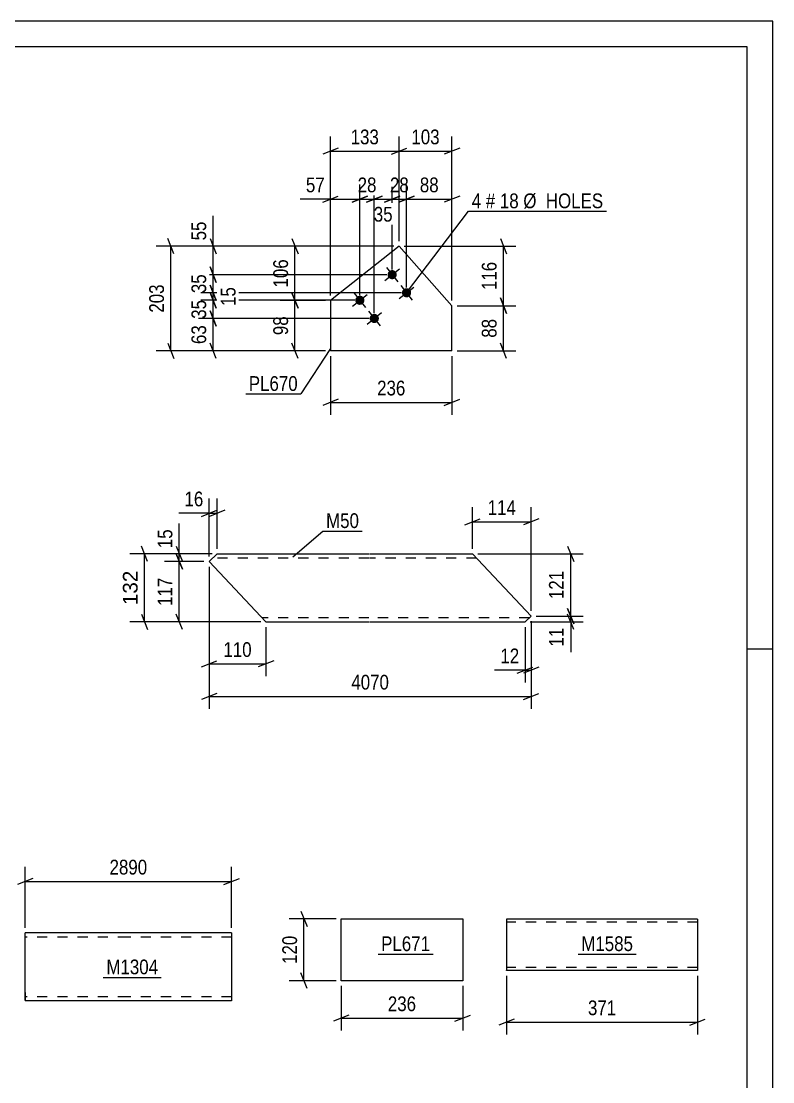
# Model space of a CAD drawing. Header units: millimetres. Extents: x -2250 to 594, y 0 to 1057.
# Drawn here: x 448.1 to 594, y 214 to 420 of the extents above; entities that cross this region are included whole.
import ezdxf

# ---------------------------------------------------------------- set-up
doc = ezdxf.new("R2010")
doc.units = ezdxf.units.MM
doc.linetypes.add('DXK_LINE_DOT2', pattern=[3.9198, 1.9599, -1.9599])
doc.styles.add('Arial', font='ARIAL.TTF', dxfattribs={"height": 0.2})
doc.styles.add('Arial Narrow', font='ARIALN.TTF', dxfattribs={"height": 0.2})

# ---------------------------------------------------------------- blocks, each defined once
blk = doc.blocks.new('Unknown-761553754-1133')
at = {"color": 5, "linetype": 'Continuous'}
for p, q in [((594, 420), (0, 420)), ((594, 0), (594, 420)), ((589, 415), (5, 415)), ((589, 5), (589, 415)), ((594, 298), (589, 298))]:
    blk.add_line(p, q, dxfattribs=at)
blk = doc.blocks.new('Part-761553754-12341 - 12340')
at = {"color": 2, "linetype": 'Continuous'}
for p, q in [((510.22, 233.6), (510.22, 245.6)), ((510.22, 245.6), (533.8, 245.6)), ((533.8, 245.6), (533.8, 233.6)), ((533.8, 233.6), (510.22, 233.6))]:
    blk.add_line(p, q, dxfattribs=at)
blk = doc.blocks.new('Part-761553754-12365 - 12364')
at = {"color": 2, "linetype": 'Continuous'}
for p, q in [((579.4, 245.55), (542.32, 245.55)), ((542.32, 245.55), (542.32, 235.64)), ((579.4, 245.55), (579.4, 235.55)), ((542.32, 235.55), (542.32, 235.64)), ((579.4, 235.55), (542.32, 235.55))]:
    blk.add_line(p, q, dxfattribs=at)
at = {"color": 7, "linetype": 'DXK_LINE_DOT2'}
for p, q in [((579.4, 244.95), (542.32, 244.95)), ((542.32, 236.15), (542.32, 236.19)), ((579.4, 236.15), (542.32, 236.15)), ((579.4, 236.15), (579.4, 236.19))]:
    blk.add_line(p, q, dxfattribs=at)
blk = doc.blocks.new('Part-761553754-12039 - 12038')
at = {"color": 2, "linetype": 'Continuous'}
for p, q in [((486.15, 316.51), (484.57, 315.03)), ((486.15, 316.51), (515.61, 316.51)), ((515.71, 316.51), (535.71, 316.51)), ((535.71, 316.51), (547.09, 304.43)), ((484.57, 315.03), (495.61, 303.31)), ((495.61, 303.31), (515.61, 303.31)), ((515.71, 303.31), (545.9, 303.31)), ((547.09, 304.43), (545.9, 303.31))]:
    blk.add_line(p, q, dxfattribs=at)
at = {"color": 7, "linetype": 'DXK_LINE_DOT2'}
for p, q in [((515.61, 315.71), (485.3, 315.71)), ((536.47, 315.71), (515.71, 315.71)), ((515.61, 304.11), (494.86, 304.11)), ((546.75, 304.11), (515.71, 304.11))]:
    blk.add_line(p, q, dxfattribs=at)
blk = doc.blocks.new('Part-761553754-12061 - 12060')
at = {"color": 2, "linetype": 'Continuous'}
for p, q in [((468.84, 242.88), (448.84, 242.88)), ((448.84, 231.28), (448.84, 242.88)), ((488.94, 242.88), (468.94, 242.88)), ((488.94, 242.88), (488.94, 229.68)), ((448.84, 231.28), (448.84, 229.68)), ((468.84, 229.68), (448.84, 229.68)), ((488.94, 229.68), (468.94, 229.68))]:
    blk.add_line(p, q, dxfattribs=at)
at = {"color": 7, "linetype": 'DXK_LINE_DOT2'}
for p, q in [((468.84, 242.08), (448.84, 242.08)), ((488.94, 242.08), (468.94, 242.08)), ((448.84, 229.81), (448.84, 231.28)), ((448.84, 230.48), (448.84, 230.55)), ((468.84, 230.48), (448.84, 230.48)), ((488.94, 230.48), (468.94, 230.48)), ((488.94, 230.48), (488.94, 230.55))]:
    blk.add_line(p, q, dxfattribs=at)
blk = doc.blocks.new('Bolt-761553754-12443 - 12441')
at = {"linetype": 'Continuous'}
for points in [[(520.81, 371.32, -1), (519.4, 370.2, -1)], [(523.61, 367.8, -1), (522.2, 366.68, -1)], [(514.54, 366.34, -1), (513.14, 365.22, -1)], [(517.34, 362.82, -1), (515.93, 361.7, -1)]]:
    blk.add_hatch(color=1, dxfattribs=at).paths.add_polyline_path(points)
at = {"color": 1, "linetype": 'Continuous'}
for p, q in [((518.7, 369.64), (521.51, 371.88)), ((518.99, 372.17), (521.22, 369.35)), ((512.43, 364.66), (515.25, 366.9)), ((512.72, 367.19), (514.96, 364.37)), ((521.49, 366.12), (524.31, 368.36)), ((521.78, 368.65), (524.02, 365.83)), ((515.23, 361.14), (518.05, 363.38)), ((515.52, 363.67), (517.76, 360.85))]:
    blk.add_line(p, q, dxfattribs=at)
blk = doc.blocks.new('Part-761553754-12442 - 12441')
at = {"color": 2, "linetype": 'Continuous'}
for p, q in [((521.45, 376.3), (508.14, 365.73)), ((531.72, 364.73), (521.45, 376.3)), ((508.14, 365.73), (508.14, 355.95)), ((531.72, 355.95), (531.72, 364.73)), ((531.72, 355.95), (508.14, 355.95))]:
    blk.add_line(p, q, dxfattribs=at)
blk = doc.blocks.new('StraightDimension-761553754-13066 - 12340')
at = {"color": 7, "linetype": 'Continuous'}
for p, q in [((509.22, 245.6), (500.14, 245.6)), ((502.39, 247.1), (503.59, 244.1)), ((502.99, 233.6), (502.99, 245.6)), ((503.59, 232.1), (502.39, 235.1)), ((509.22, 233.6), (500.14, 233.6))]:
    blk.add_line(p, q, dxfattribs=at)
at = {"color": 0}
blk.add_wipeout([(502.24, 242.94), (498.04, 242.94), (498.04, 236.26), (502.24, 236.26)], dxfattribs=at)
at = {"color": 3, "style": 'Arial Narrow'}
blk.add_text('120', height=2.863, rotation=90.0002, dxfattribs=at).set_placement((501.64, 236.86))
blk = doc.blocks.new('StraightDimension-761553754-13070 - 12340')
at = {"color": 7, "linetype": 'Continuous'}
for p, q in [((510.22, 232.6), (510.22, 223.93)), ((533.8, 232.6), (533.8, 223.93)), ((511.72, 226.93), (508.72, 225.73)), ((532.3, 225.73), (535.3, 226.93)), ((510.22, 226.33), (533.8, 226.33))]:
    blk.add_line(p, q, dxfattribs=at)
at = {"color": 0}
blk.add_wipeout([(525.35, 227.08), (525.35, 231.28), (518.67, 231.28), (518.67, 227.08)], dxfattribs=at)
at = {"color": 3, "style": 'Arial Narrow'}
blk.add_text('236', height=2.863, dxfattribs=at).set_placement((519.27, 227.68))
blk = doc.blocks.new('StraightDimension-761553754-13138 - 12364')
at = {"color": 7, "linetype": 'Continuous'}
for p, q in [((542.32, 234.55), (542.32, 223.15)), ((579.4, 234.55), (579.4, 223.15)), ((543.82, 226.15), (540.82, 224.95)), ((542.32, 225.55), (579.4, 225.55)), ((577.9, 224.95), (580.9, 226.15))]:
    blk.add_line(p, q, dxfattribs=at)
at = {"color": 0}
blk.add_wipeout([(564.21, 226.3), (564.21, 230.5), (557.52, 230.5), (557.52, 226.3)], dxfattribs=at)
at = {"color": 3, "style": 'Arial Narrow'}
blk.add_text('371', height=2.863, dxfattribs=at).set_placement((558.12, 226.9))
blk = doc.blocks.new('StraightDimension-761553754-12613 - 12038')
at = {"color": 7, "linetype": 'Continuous'}
for p, q in [((484.57, 316.03), (484.57, 327.26)), ((486.15, 317.51), (486.15, 327.26)), ((483.07, 323.81), (486.07, 325.01)), ((484.57, 324.41), (486.15, 324.41)), ((487.65, 325.01), (484.65, 323.81))]:
    blk.add_line(p, q, dxfattribs=at)
at = {"color": 0}
blk.add_wipeout([(484.05, 325.16), (484.05, 329.36), (479.19, 329.36), (479.19, 325.16)], dxfattribs=at)
at = {"color": 7, "linetype": 'Continuous'}
blk.add_line((484.57, 324.41), (478.67, 324.41), dxfattribs=at)
blk.add_line((484.57, 324.41), (478.67, 324.41), dxfattribs=at)
at = {"color": 3, "style": 'Arial Narrow'}
blk.add_text('16', height=2.863, dxfattribs=at).set_placement((479.79, 325.76))
blk = doc.blocks.new('StraightDimension-761553754-12605 - 12038')
at = {"color": 7, "linetype": 'Continuous'}
for p, q in [((484.57, 314.03), (484.57, 292.75)), ((495.61, 302.31), (495.61, 292.75)), ((483.07, 294.55), (486.07, 295.75)), ((484.57, 295.15), (495.61, 295.15)), ((497.11, 295.75), (494.11, 294.55))]:
    blk.add_line(p, q, dxfattribs=at)
at = {"color": 0}
blk.add_wipeout([(493.44, 295.9), (493.44, 300.1), (486.75, 300.1), (486.75, 295.9)], dxfattribs=at)
at = {"color": 3, "style": 'Arial Narrow'}
blk.add_text('110', height=2.863, dxfattribs=at).set_placement((487.35, 296.5))
blk = doc.blocks.new('StraightDimension-761553754-17291 - 12038')
at = {"color": 7, "linetype": 'Continuous'}
for p, q in [((478.18, 316.53), (479.38, 313.53)), ((483.57, 315.03), (475.93, 315.03)), ((478.78, 303.31), (478.78, 315.03)), ((494.61, 303.31), (475.93, 303.31)), ((479.38, 301.81), (478.18, 304.81))]:
    blk.add_line(p, q, dxfattribs=at)
at = {"color": 0}
blk.add_wipeout([(478.03, 312.51), (473.83, 312.51), (473.83, 305.82), (478.03, 305.82)], dxfattribs=at)
at = {"color": 3, "style": 'Arial Narrow'}
blk.add_text('117', height=2.863, rotation=90.0002, dxfattribs=at).set_placement((477.43, 306.42))
blk = doc.blocks.new('StraightDimension-761553754-12633 - 12038')
at = {"color": 7, "linetype": 'Continuous'}
for p, q in [((484.57, 314.03), (484.57, 286.41)), ((547.09, 303.43), (547.09, 286.41)), ((486.07, 289.41), (483.07, 288.21)), ((484.57, 288.81), (547.09, 288.81)), ((545.59, 288.21), (548.59, 289.41))]:
    blk.add_line(p, q, dxfattribs=at)
at = {"color": 0}
blk.add_wipeout([(520.09, 289.56), (520.09, 293.76), (511.58, 293.76), (511.58, 289.56)], dxfattribs=at)
at = {"color": 3, "style": 'Arial Narrow'}
blk.add_text('4070', height=2.863, dxfattribs=at).set_placement((512.18, 290.16))
blk = doc.blocks.new('StraightDimension-761553754-12609 - 12038')
at = {"color": 7, "linetype": 'Continuous'}
for p, q in [((535.71, 317.51), (535.71, 325.58)), ((547.09, 305.43), (547.09, 325.58)), ((534.21, 322.13), (537.21, 323.33)), ((535.71, 322.73), (547.09, 322.73)), ((548.59, 323.33), (545.59, 322.13))]:
    blk.add_line(p, q, dxfattribs=at)
at = {"color": 0}
blk.add_wipeout([(544.74, 323.48), (544.74, 327.68), (538.06, 327.68), (538.06, 323.48)], dxfattribs=at)
at = {"color": 3, "style": 'Arial Narrow'}
blk.add_text('114', height=2.863, dxfattribs=at).set_placement((538.66, 324.08))
blk = doc.blocks.new('StraightDimension-761553754-12601 - 12038')
at = {"color": 7, "linetype": 'Continuous'}
for p, q in [((547.09, 303.43), (547.09, 291.52)), ((545.9, 302.31), (545.9, 291.52)), ((544.4, 293.32), (547.4, 294.52)), ((548.59, 294.52), (545.59, 293.32)), ((545.9, 293.92), (547.09, 293.92))]:
    blk.add_line(p, q, dxfattribs=at)
at = {"color": 0}
blk.add_wipeout([(545.38, 294.67), (545.38, 298.87), (540.52, 298.87), (540.52, 294.67)], dxfattribs=at)
at = {"color": 7, "linetype": 'Continuous'}
blk.add_line((545.9, 293.92), (540, 293.92), dxfattribs=at)
blk.add_line((545.9, 293.92), (540, 293.92), dxfattribs=at)
at = {"color": 3, "style": 'Arial Narrow'}
blk.add_text('12', height=2.863, dxfattribs=at).set_placement((541.12, 295.27))
blk = doc.blocks.new('StraightDimension-761553754-17290 - 12038')
at = {"color": 7, "linetype": 'Continuous'}
for p, q in [((478.18, 318.01), (479.38, 315.01)), ((485.15, 316.51), (475.93, 316.51)), ((479.38, 313.53), (478.18, 316.53)), ((478.78, 315.03), (478.78, 316.51)), ((483.57, 315.03), (475.93, 315.03))]:
    blk.add_line(p, q, dxfattribs=at)
at = {"color": 0}
blk.add_wipeout([(478.03, 321.89), (473.83, 321.89), (473.83, 317.03), (478.03, 317.03)], dxfattribs=at)
at = {"color": 7, "linetype": 'Continuous'}
blk.add_line((478.78, 316.51), (478.78, 322.41), dxfattribs=at)
blk.add_line((478.78, 316.51), (478.78, 322.41), dxfattribs=at)
at = {"color": 3, "style": 'Arial Narrow'}
blk.add_text('15', height=2.863, rotation=90.0002, dxfattribs=at).set_placement((477.43, 317.63))
blk = doc.blocks.new('StraightDimension-761553754-17410 - 12038')
at = {"color": 7, "linetype": 'Continuous'}
for p, q in [((554.17, 318.01), (555.37, 315.01)), ((536.71, 316.51), (557.17, 316.51)), ((554.77, 304.43), (554.77, 316.51)), ((555.37, 302.93), (554.17, 305.93)), ((548.09, 304.43), (557.17, 304.43))]:
    blk.add_line(p, q, dxfattribs=at)
at = {"color": 0}
blk.add_wipeout([(554.02, 313.81), (549.82, 313.81), (549.82, 307.13), (554.02, 307.13)], dxfattribs=at)
at = {"color": 3, "style": 'Arial Narrow'}
blk.add_text('121', height=2.863, rotation=90.0002, dxfattribs=at).set_placement((553.42, 307.73))
blk = doc.blocks.new('StraightDimension-761553754-17411 - 12038')
at = {"color": 7, "linetype": 'Continuous'}
for p, q in [((554.17, 305.93), (555.37, 302.93)), ((546.9, 303.31), (557.17, 303.31)), ((548.09, 304.43), (557.17, 304.43)), ((555.37, 301.81), (554.17, 304.81)), ((554.77, 303.31), (554.77, 304.43))]:
    blk.add_line(p, q, dxfattribs=at)
at = {"color": 0}
blk.add_wipeout([(554.02, 302.78), (549.82, 302.78), (549.82, 297.93), (554.02, 297.93)], dxfattribs=at)
at = {"color": 7, "linetype": 'Continuous'}
blk.add_line((554.77, 303.31), (554.77, 297.4), dxfattribs=at)
blk.add_line((554.77, 303.31), (554.77, 297.4), dxfattribs=at)
at = {"color": 3, "style": 'Arial Narrow'}
blk.add_text('11', height=2.863, rotation=90.0002, dxfattribs=at).set_placement((553.42, 298.53))
blk = doc.blocks.new('StraightDimension-761553754-17529 - 12038')
at = {"color": 7, "linetype": 'Continuous'}
for p, q in [((472.64, 315.01), (471.44, 318.01)), ((485.15, 316.51), (469.19, 316.51)), ((472.04, 303.31), (472.04, 316.51)), ((494.61, 303.31), (469.19, 303.31)), ((471.44, 304.81), (472.64, 301.81))]:
    blk.add_line(p, q, dxfattribs=at)
at = {"color": 0}
blk.add_wipeout([(471.29, 313.84), (467.09, 313.84), (467.09, 305.97), (471.29, 305.97)], dxfattribs=at)
at = {"color": 3, "style": 'Arial'}
blk.add_text('132', height=2.865, rotation=90.0002, dxfattribs=at).set_placement((470.69, 306.57))
blk = doc.blocks.new('StraightDimension-761553754-12667 - 12060')
at = {"color": 7, "linetype": 'Continuous'}
for p, q in [((448.84, 243.88), (448.84, 255.73)), ((488.94, 243.88), (488.94, 255.73)), ((450.34, 253.48), (447.34, 252.28)), ((487.44, 252.28), (490.44, 253.48)), ((448.84, 252.88), (488.94, 252.88))]:
    blk.add_line(p, q, dxfattribs=at)
at = {"color": 0}
blk.add_wipeout([(473.15, 253.63), (473.15, 257.83), (464.64, 257.83), (464.64, 253.63)], dxfattribs=at)
at = {"color": 3, "style": 'Arial Narrow'}
blk.add_text('2890', height=2.863, dxfattribs=at).set_placement((465.24, 254.23))
blk = doc.blocks.new('StraightDimension-761553754-13302 - 12441')
at = {"color": 7, "linetype": 'Continuous'}
for p, q in [((508.14, 354.95), (508.14, 343.55)), ((531.72, 354.95), (531.72, 343.55)), ((509.64, 346.55), (506.64, 345.35)), ((530.22, 345.35), (533.22, 346.55)), ((508.14, 345.95), (531.72, 345.95))]:
    blk.add_line(p, q, dxfattribs=at)
at = {"color": 0}
blk.add_wipeout([(523.27, 346.7), (523.27, 350.9), (516.59, 350.9), (516.59, 346.7)], dxfattribs=at)
at = {"color": 3, "style": 'Arial Narrow'}
blk.add_text('236', height=2.863, dxfattribs=at).set_placement((517.19, 347.3))
blk = doc.blocks.new('StraightDimension-761553754-13319 - 12441')
at = {"color": 7, "linetype": 'Continuous'}
for p, q in [((520.1, 371.76), (520.1, 388.27)), ((522.9, 368.24), (522.9, 388.27)), ((518.6, 384.82), (521.6, 386.02)), ((520.1, 385.42), (522.9, 385.42)), ((524.4, 386.02), (521.4, 384.82))]:
    blk.add_line(p, q, dxfattribs=at)
at = {"color": 0}
blk.add_wipeout([(523.93, 386.17), (523.93, 390.37), (519.08, 390.37), (519.08, 386.17)], dxfattribs=at)
at = {"color": 3, "style": 'Arial Narrow'}
blk.add_text('28', height=2.863, dxfattribs=at).set_placement((519.68, 386.77))
blk = doc.blocks.new('StraightDimension-761553754-13341 - 12441')
at = {"color": 7, "linetype": 'Continuous'}
for p, q in [((484.75, 367.28), (485.95, 364.28)), ((512.84, 365.78), (482.5, 365.78)), ((485.35, 362.26), (485.35, 365.78)), ((485.95, 360.76), (484.75, 363.76)), ((515.64, 362.26), (482.5, 362.26))]:
    blk.add_line(p, q, dxfattribs=at)
at = {"color": 0}
blk.add_wipeout([(484.6, 366.45), (480.4, 366.45), (480.4, 361.59), (484.6, 361.59)], dxfattribs=at)
at = {"color": 3, "style": 'Arial Narrow'}
blk.add_text('35', height=2.863, rotation=90.0002, dxfattribs=at).set_placement((484, 362.19))
blk = doc.blocks.new('StraightDimension-761553754-13296 - 12441')
at = {"color": 7, "linetype": 'Continuous'}
for p, q in [((521.45, 377.3), (521.45, 397.59)), ((531.72, 365.73), (531.72, 397.59)), ((519.95, 394.14), (522.95, 395.34)), ((521.45, 394.74), (531.72, 394.74)), ((533.22, 395.34), (530.22, 394.14))]:
    blk.add_line(p, q, dxfattribs=at)
at = {"color": 0}
blk.add_wipeout([(529.93, 395.49), (529.93, 399.69), (523.24, 399.69), (523.24, 395.49)], dxfattribs=at)
at = {"color": 3, "style": 'Arial Narrow'}
blk.add_text('103', height=2.863, dxfattribs=at).set_placement((523.84, 396.09))
blk = doc.blocks.new('StraightDimension-761553754-13297 - 12441')
at = {"color": 7, "linetype": 'Continuous'}
for p, q in [((508.14, 366.73), (508.14, 397.59)), ((521.45, 377.3), (521.45, 397.59)), ((509.64, 395.34), (506.64, 394.14)), ((508.14, 394.74), (521.45, 394.74)), ((519.95, 394.14), (522.95, 395.34))]:
    blk.add_line(p, q, dxfattribs=at)
at = {"color": 0}
blk.add_wipeout([(518.14, 395.49), (518.14, 399.69), (511.45, 399.69), (511.45, 395.49)], dxfattribs=at)
at = {"color": 3, "style": 'Arial Narrow'}
blk.add_text('133', height=2.863, dxfattribs=at).set_placement((512.05, 396.09))
blk = doc.blocks.new('StraightDimension-761553754-13306 - 12441')
at = {"color": 7, "linetype": 'Continuous'}
for p, q in [((541.12, 377.8), (542.32, 374.8)), ((522.45, 376.3), (544.12, 376.3)), ((541.72, 364.73), (541.72, 376.3)), ((532.72, 364.73), (544.12, 364.73)), ((542.32, 363.23), (541.12, 366.23))]:
    blk.add_line(p, q, dxfattribs=at)
at = {"color": 0}
blk.add_wipeout([(540.97, 373.86), (536.77, 373.86), (536.77, 367.17), (540.97, 367.17)], dxfattribs=at)
at = {"color": 3, "style": 'Arial Narrow'}
blk.add_text('116', height=2.863, rotation=90.0002, dxfattribs=at).set_placement((540.37, 367.77))
blk = doc.blocks.new('StraightDimension-761553754-13307 - 12441')
at = {"color": 7, "linetype": 'Continuous'}
for p, q in [((532.72, 364.73), (544.12, 364.73)), ((541.12, 366.23), (542.32, 363.23)), ((541.72, 355.95), (541.72, 364.73)), ((542.32, 354.45), (541.12, 357.45)), ((532.72, 355.95), (544.12, 355.95))]:
    blk.add_line(p, q, dxfattribs=at)
at = {"color": 0}
blk.add_wipeout([(540.97, 362.77), (536.77, 362.77), (536.77, 357.91), (540.97, 357.91)], dxfattribs=at)
at = {"color": 3, "style": 'Arial Narrow'}
blk.add_text('88', height=2.863, rotation=90.0002, dxfattribs=at).set_placement((540.37, 358.51))
blk = doc.blocks.new('StraightDimension-761553754-13312 - 12441')
at = {"color": 7, "linetype": 'Continuous'}
for p, q in [((500.64, 377.8), (501.84, 374.8)), ((520.45, 376.3), (498.39, 376.3)), ((501.24, 365.73), (501.24, 376.3)), ((501.84, 364.23), (500.64, 367.23)), ((507.14, 365.73), (498.39, 365.73))]:
    blk.add_line(p, q, dxfattribs=at)
at = {"color": 0}
blk.add_wipeout([(500.49, 374.35), (496.29, 374.35), (496.29, 367.67), (500.49, 367.67)], dxfattribs=at)
at = {"color": 3, "style": 'Arial Narrow'}
blk.add_text('106', height=2.863, rotation=90.0002, dxfattribs=at).set_placement((499.89, 368.27))
blk = doc.blocks.new('StraightDimension-761553754-13313 - 12441')
at = {"color": 7, "linetype": 'Continuous'}
for p, q in [((500.64, 367.23), (501.84, 364.23)), ((507.14, 365.73), (498.39, 365.73)), ((501.24, 355.95), (501.24, 365.73)), ((501.84, 354.45), (500.64, 357.45)), ((507.14, 355.95), (498.39, 355.95))]:
    blk.add_line(p, q, dxfattribs=at)
at = {"color": 0}
blk.add_wipeout([(500.49, 363.27), (496.29, 363.27), (496.29, 358.41), (500.49, 358.41)], dxfattribs=at)
at = {"color": 3, "style": 'Arial Narrow'}
blk.add_text('98', height=2.863, rotation=90.0002, dxfattribs=at).set_placement((499.89, 359.01))
blk = doc.blocks.new('StraightDimension-761553754-13318 - 12441')
at = {"color": 7, "linetype": 'Continuous'}
for p, q in [((522.9, 368.24), (522.9, 388.27)), ((531.72, 365.73), (531.72, 388.27)), ((521.4, 384.82), (524.4, 386.02)), ((522.9, 385.42), (531.72, 385.42)), ((533.22, 386.02), (530.22, 384.82))]:
    blk.add_line(p, q, dxfattribs=at)
at = {"color": 0}
blk.add_wipeout([(529.74, 386.17), (529.74, 390.37), (524.88, 390.37), (524.88, 386.17)], dxfattribs=at)
at = {"color": 3, "style": 'Arial Narrow'}
blk.add_text('88', height=2.863, dxfattribs=at).set_placement((525.48, 386.77))
blk = doc.blocks.new('StraightDimension-761553754-13320 - 12441')
at = {"color": 7, "linetype": 'Continuous'}
for p, q in [((516.64, 363.26), (516.64, 387.82)), ((520.1, 371.76), (520.1, 387.82)), ((515.14, 384.82), (518.14, 386.02)), ((516.64, 385.42), (520.1, 385.42)), ((521.6, 386.02), (518.6, 384.82))]:
    blk.add_line(p, q, dxfattribs=at)
at = {"color": 0}
blk.add_wipeout([(520.8, 380.47), (520.8, 384.67), (515.94, 384.67), (515.94, 380.47)], dxfattribs=at)
at = {"color": 3, "style": 'Arial Narrow'}
blk.add_text('35', height=2.863, dxfattribs=at).set_placement((516.54, 381.07))
blk = doc.blocks.new('StraightDimension-761553754-13321 - 12441')
at = {"color": 7, "linetype": 'Continuous'}
for p, q in [((513.84, 366.78), (513.84, 388.27)), ((516.64, 363.26), (516.64, 388.27)), ((512.34, 384.82), (515.34, 386.02)), ((513.84, 385.42), (516.64, 385.42)), ((518.14, 386.02), (515.14, 384.82))]:
    blk.add_line(p, q, dxfattribs=at)
at = {"color": 0}
blk.add_wipeout([(517.67, 386.17), (517.67, 390.37), (512.81, 390.37), (512.81, 386.17)], dxfattribs=at)
at = {"color": 3, "style": 'Arial Narrow'}
blk.add_text('28', height=2.863, dxfattribs=at).set_placement((513.41, 386.77))
blk = doc.blocks.new('StraightDimension-761553754-13322 - 12441')
at = {"color": 7, "linetype": 'Continuous'}
for p, q in [((508.14, 366.73), (508.14, 388.27)), ((513.84, 366.78), (513.84, 388.27)), ((506.64, 384.82), (509.64, 386.02)), ((508.14, 385.42), (513.84, 385.42)), ((515.34, 386.02), (512.34, 384.82))]:
    blk.add_line(p, q, dxfattribs=at)
at = {"color": 0}
blk.add_wipeout([(507.61, 386.17), (507.61, 390.37), (502.76, 390.37), (502.76, 386.17)], dxfattribs=at)
at = {"color": 7, "linetype": 'Continuous'}
blk.add_line((508.14, 385.42), (502.23, 385.42), dxfattribs=at)
blk.add_line((508.14, 385.42), (502.23, 385.42), dxfattribs=at)
at = {"color": 3, "style": 'Arial Narrow'}
blk.add_text('57', height=2.863, dxfattribs=at).set_placement((503.36, 386.77))
blk = doc.blocks.new('StraightDimension-761553754-13338 - 12441')
at = {"color": 7, "linetype": 'Continuous'}
for p, q in [((484.75, 377.8), (485.95, 374.8)), ((520.45, 376.3), (482.5, 376.3)), ((485.35, 370.76), (485.35, 376.3)), ((485.95, 369.26), (484.75, 372.26)), ((519.1, 370.76), (482.5, 370.76))]:
    blk.add_line(p, q, dxfattribs=at)
at = {"color": 0}
blk.add_wipeout([(484.6, 381.68), (480.4, 381.68), (480.4, 376.82), (484.6, 376.82)], dxfattribs=at)
at = {"color": 7, "linetype": 'Continuous'}
blk.add_line((485.35, 376.3), (485.35, 382.21), dxfattribs=at)
blk.add_line((485.35, 376.3), (485.35, 382.21), dxfattribs=at)
at = {"color": 3, "style": 'Arial Narrow'}
blk.add_text('55', height=2.863, rotation=90.0002, dxfattribs=at).set_placement((484, 377.42))
blk = doc.blocks.new('StraightDimension-761553754-13339 - 12441')
at = {"color": 7, "linetype": 'Continuous'}
for p, q in [((484.75, 372.26), (485.95, 369.26)), ((519.1, 370.76), (482.5, 370.76)), ((485.35, 367.24), (485.35, 370.76)), ((521.9, 367.24), (482.5, 367.24)), ((485.95, 365.74), (484.75, 368.74))]:
    blk.add_line(p, q, dxfattribs=at)
at = {"color": 0}
blk.add_wipeout([(484.6, 371.43), (480.4, 371.43), (480.4, 366.57), (484.6, 366.57)], dxfattribs=at)
at = {"color": 3, "style": 'Arial Narrow'}
blk.add_text('35', height=2.863, rotation=90.0002, dxfattribs=at).set_placement((484, 367.17))
blk = doc.blocks.new('StraightDimension-761553754-13340 - 12441')
at = {"color": 7, "linetype": 'Continuous'}
for p, q in [((521.9, 367.24), (482.95, 367.24)), ((484.75, 368.74), (485.95, 365.74)), ((485.95, 364.28), (484.75, 367.28)), ((485.35, 365.78), (485.35, 367.24)), ((512.84, 365.78), (482.95, 365.78))]:
    blk.add_line(p, q, dxfattribs=at)
at = {"color": 0}
blk.add_wipeout([(490.3, 368.94), (486.1, 368.94), (486.1, 364.08), (490.3, 364.08)], dxfattribs=at)
at = {"color": 3, "style": 'Arial Narrow'}
blk.add_text('15', height=2.863, rotation=90.0002, dxfattribs=at).set_placement((489.7, 364.68))
blk = doc.blocks.new('StraightDimension-761553754-13342 - 12441')
at = {"color": 7, "linetype": 'Continuous'}
for p, q in [((484.75, 363.76), (485.95, 360.76)), ((515.64, 362.26), (482.5, 362.26)), ((485.35, 355.95), (485.35, 362.26)), ((485.95, 354.45), (484.75, 357.45)), ((507.14, 355.95), (482.5, 355.95))]:
    blk.add_line(p, q, dxfattribs=at)
at = {"color": 0}
blk.add_wipeout([(484.6, 361.53), (480.4, 361.53), (480.4, 356.68), (484.6, 356.68)], dxfattribs=at)
at = {"color": 3, "style": 'Arial Narrow'}
blk.add_text('63', height=2.863, rotation=90.0002, dxfattribs=at).set_placement((484, 357.28))
blk = doc.blocks.new('StraightDimension-761553754-13358 - 12441')
at = {"color": 7, "linetype": 'Continuous'}
for p, q in [((477.75, 374.8), (476.55, 377.8)), ((520.45, 376.3), (474.3, 376.3)), ((477.15, 355.95), (477.15, 376.3)), ((476.55, 357.45), (477.75, 354.45)), ((507.14, 355.95), (474.3, 355.95))]:
    blk.add_line(p, q, dxfattribs=at)
at = {"color": 0}
blk.add_wipeout([(476.4, 369.47), (472.2, 369.47), (472.2, 362.78), (476.4, 362.78)], dxfattribs=at)
at = {"color": 3, "style": 'Arial Narrow'}
blk.add_text('203', height=2.863, rotation=90.0002, dxfattribs=at).set_placement((475.8, 363.38))
blk = doc.blocks.new('Mark-761553754-13454 - 12340')
at = {"color": 0}
blk.add_wipeout([(527.48, 239.35), (527.48, 242.35), (517.97, 242.35), (517.97, 239.35)], dxfattribs=at)
blk.add_wipeout([(527.48, 239.35), (527.48, 242.35), (517.97, 242.35), (517.97, 239.35)], dxfattribs=at)
at = {"color": 30, "linetype": 'Continuous'}
blk.add_line((517.37, 238.75), (528.08, 238.75), dxfattribs=at)
at = {"color": 3, "style": 'Arial Narrow'}
blk.add_text('PL671', height=2.863, dxfattribs=at).set_placement((517.97, 239.35))
blk = doc.blocks.new('Mark-761553754-13465 - 12364')
at = {"color": 0}
blk.add_wipeout([(566.88, 239.36), (566.88, 242.36), (556.83, 242.36), (556.83, 239.36)], dxfattribs=at)
blk.add_wipeout([(566.88, 239.36), (566.88, 242.36), (556.83, 242.36), (556.83, 239.36)], dxfattribs=at)
at = {"color": 30, "linetype": 'Continuous'}
blk.add_line((556.23, 238.76), (567.48, 238.76), dxfattribs=at)
at = {"color": 3, "style": 'Arial Narrow'}
blk.add_text('M1585', height=2.863, dxfattribs=at).set_placement((556.83, 239.36))
blk = doc.blocks.new('Mark-761553754-13373 - 12038')
at = {"color": 0}
blk.add_wipeout([(513.67, 321.54), (513.67, 324.54), (507.28, 324.54), (507.28, 321.54)], dxfattribs=at)
blk.add_wipeout([(513.67, 321.54), (513.67, 324.54), (507.28, 324.54), (507.28, 321.54)], dxfattribs=at)
at = {"color": 30, "linetype": 'Continuous'}
for p, q in [((500.83, 315.94), (506.68, 320.94)), ((506.68, 320.94), (514.27, 320.94))]:
    blk.add_line(p, q, dxfattribs=at)
at = {"color": 3, "style": 'Arial Narrow'}
blk.add_text('M50', height=2.863, dxfattribs=at).set_placement((507.28, 321.54))
blk = doc.blocks.new('Mark-761553754-13379 - 12060')
at = {"color": 0}
blk.add_wipeout([(474.68, 234.85), (474.68, 237.85), (464.63, 237.85), (464.63, 234.85)], dxfattribs=at)
blk.add_wipeout([(474.68, 234.85), (474.68, 237.85), (464.63, 237.85), (464.63, 234.85)], dxfattribs=at)
at = {"color": 30, "linetype": 'Continuous'}
blk.add_line((464.03, 234.25), (475.28, 234.25), dxfattribs=at)
at = {"color": 3, "style": 'Arial Narrow'}
blk.add_text('M1304', height=2.863, dxfattribs=at).set_placement((464.63, 234.85))
blk = doc.blocks.new('Mark-761553754-13485 - 12441')
at = {"color": 0}
blk.add_wipeout([(501.78, 348.18), (501.78, 351.18), (492.28, 351.18), (492.28, 348.18)], dxfattribs=at)
blk.add_wipeout([(501.78, 348.18), (501.78, 351.18), (492.28, 351.18), (492.28, 348.18)], dxfattribs=at)
at = {"color": 30, "linetype": 'Continuous'}
for p in [(508.14, 356.4), (491.68, 347.58)]:
    blk.add_line(p, (502.38, 347.58), dxfattribs=at)
at = {"color": 3, "style": 'Arial Narrow'}
blk.add_text('PL670', height=2.863, dxfattribs=at).set_placement((492.28, 348.18))
blk = doc.blocks.new('Mark-761553754-13488 - 12441')
at = {"color": 0}
blk.add_wipeout([(537.39, 383.67), (537.39, 386.67), (535.56, 386.67), (535.56, 383.67)], dxfattribs=at)
blk.add_wipeout([(537.39, 383.67), (537.39, 386.67), (535.56, 386.67), (535.56, 383.67)], dxfattribs=at)
at = {"color": 7, "linetype": 'Continuous'}
blk.add_line((522.9, 367.24), (534.96, 383.07), dxfattribs=at)
at = {"color": 0}
blk.add_wipeout([(540.12, 383.67), (540.12, 386.67), (538.29, 386.67), (538.29, 383.67)], dxfattribs=at)
blk.add_wipeout([(540.12, 383.67), (540.12, 386.67), (538.29, 386.67), (538.29, 383.67)], dxfattribs=at)
at = {"color": 3, "style": 'Arial Narrow'}
blk.add_text('4', height=2.86, dxfattribs=at).set_placement((535.56, 383.67))
at = {"color": 0}
blk.add_wipeout([(544.67, 383.67), (544.67, 386.67), (541.02, 386.67), (541.02, 383.67)], dxfattribs=at)
blk.add_wipeout([(544.67, 383.67), (544.67, 386.67), (541.02, 386.67), (541.02, 383.67)], dxfattribs=at)
at = {"color": 3, "style": 'Arial Narrow'}
for s, height, p in [('#', 2.86, (538.29, 383.67)), ('18', 2.863, (541.02, 383.67))]:
    blk.add_text(s, height=height, dxfattribs=at).set_placement(p)
at = {"color": 0}
blk.add_wipeout([(561.1, 383.67), (561.1, 386.67), (545.57, 386.67), (545.57, 383.67)], dxfattribs=at)
blk.add_wipeout([(561.1, 383.67), (561.1, 386.67), (545.57, 386.67), (545.57, 383.67)], dxfattribs=at)
at = {"color": 7, "linetype": 'Continuous'}
blk.add_line((534.96, 383.07), (561.7, 383.07), dxfattribs=at)
at = {"color": 3, "style": 'Arial Narrow'}
blk.add_text('Ø  HOLES', height=2.863, dxfattribs=at).set_placement((545.57, 383.67))

msp = doc.modelspace()

# ---------------------------------------------------------------- block references
for name in ['Unknown-761553754-1133', 'Part-761553754-12442 - 12441', 'Bolt-761553754-12443 - 12441', 'Part-761553754-12039 - 12038', 'Part-761553754-12341 - 12340', 'Part-761553754-12365 - 12364', 'Part-761553754-12061 - 12060']:
    msp.add_blockref(name, (0, 0))

# ---------------------------------------------------------------- next in the draw order: block references
for name in ['StraightDimension-761553754-13319 - 12441', 'StraightDimension-761553754-13341 - 12441', 'StraightDimension-761553754-13302 - 12441', 'StraightDimension-761553754-12613 - 12038', 'Mark-761553754-13373 - 12038', 'StraightDimension-761553754-12605 - 12038', 'StraightDimension-761553754-12667 - 12060', 'StraightDimension-761553754-13066 - 12340', 'Mark-761553754-13454 - 12340', 'Mark-761553754-13465 - 12364', 'Mark-761553754-13379 - 12060', 'StraightDimension-761553754-13138 - 12364']:
    msp.add_blockref(name, (0, 0))

# ---------------------------------------------------------------- next in the draw order: block references
for name in ['StraightDimension-761553754-13296 - 12441', 'StraightDimension-761553754-17291 - 12038', 'StraightDimension-761553754-13070 - 12340']:
    msp.add_blockref(name, (0, 0))

# ---------------------------------------------------------------- next in the draw order: block references
for name in ['StraightDimension-761553754-13297 - 12441', 'StraightDimension-761553754-12633 - 12038']:
    msp.add_blockref(name, (0, 0))

# ---------------------------------------------------------------- next in the draw order: block references
for name in ['StraightDimension-761553754-13312 - 12441', 'StraightDimension-761553754-13306 - 12441', 'StraightDimension-761553754-12609 - 12038', 'StraightDimension-761553754-17290 - 12038', 'StraightDimension-761553754-12601 - 12038']:
    msp.add_blockref(name, (0, 0))

# ---------------------------------------------------------------- next in the draw order: block references
for name in ['StraightDimension-761553754-13313 - 12441', 'StraightDimension-761553754-13307 - 12441', 'StraightDimension-761553754-17529 - 12038', 'StraightDimension-761553754-17410 - 12038']:
    msp.add_blockref(name, (0, 0))

# ---------------------------------------------------------------- next in the draw order: block references
for name in ['StraightDimension-761553754-13318 - 12441', 'StraightDimension-761553754-17411 - 12038']:
    msp.add_blockref(name, (0, 0))

# ---------------------------------------------------------------- next in the draw order: block references
msp.add_blockref('StraightDimension-761553754-13320 - 12441', (0, 0))

# ---------------------------------------------------------------- next in the draw order: block references
msp.add_blockref('StraightDimension-761553754-13321 - 12441', (0, 0))

# ---------------------------------------------------------------- next in the draw order: block references
msp.add_blockref('StraightDimension-761553754-13322 - 12441', (0, 0))

# ---------------------------------------------------------------- next in the draw order: block references
msp.add_blockref('StraightDimension-761553754-13338 - 12441', (0, 0))

# ---------------------------------------------------------------- next in the draw order: block references
msp.add_blockref('StraightDimension-761553754-13339 - 12441', (0, 0))

# ---------------------------------------------------------------- next in the draw order: block references
msp.add_blockref('StraightDimension-761553754-13340 - 12441', (0, 0))

# ---------------------------------------------------------------- next in the draw order: block references
for name in ['Mark-761553754-13488 - 12441', 'StraightDimension-761553754-13342 - 12441']:
    msp.add_blockref(name, (0, 0))

# ---------------------------------------------------------------- next in the draw order: block references
msp.add_blockref('StraightDimension-761553754-13358 - 12441', (0, 0))

# ---------------------------------------------------------------- next in the draw order: block references
msp.add_blockref('Mark-761553754-13485 - 12441', (0, 0))

doc.saveas('drawing.dxf')
